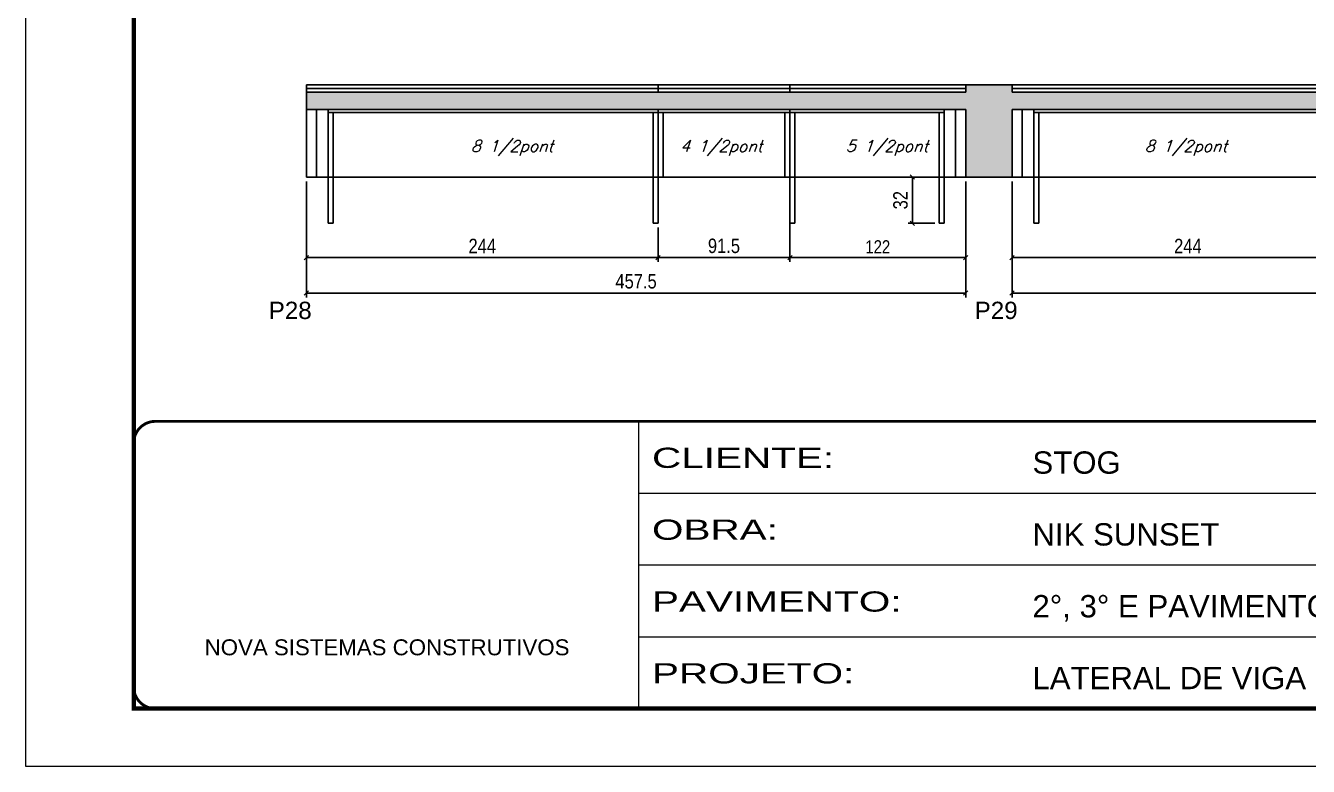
# Model space of a CAD drawing. Extents: x -10448 to -1189, y -11772 to 17235.
# Drawn here: x -8850 to -7960, y 11200 to 11714 of the extents above; entities that cross this region are included whole.
import ezdxf

# ---------------------------------------------------------------- set-up
doc = ezdxf.new("R2010")
doc.units = 0
doc.linetypes.add('CONTINUO', pattern=[0])
doc.linetypes.add('DASHED', pattern=[0.75, 0.5, -0.25])
for name, color, linetype in [('5', 5, 'Continuous'), ('COTA', 241, 'Continuous'), ('Painéis', 200, 'Continuous'), ('SARR_2.2x7', 40, 'Continuous'), ('SARR_3.5x7', 81, 'Continuous'), ('SARR_EDITAR', 141, 'Continuous'), ('texto', 7, 'Continuous')]:
    doc.layers.add(name, color=color, linetype=linetype)
doc.layers.add('Folhas', color=255, linetype='Continuous', lineweight=9)
doc.layers.add('SARRAFO DE PRESSAO', color=251, linetype='DASHED', lineweight=9)
doc.styles.add('ARIAL', font='arial.ttf')
doc.styles.add('COTA TECNICA', font='techl___.ttf', dxfattribs={"height": 10})
doc.styles.add('COTA TECNICA-50', font='techl___.ttf', dxfattribs={"height": 9})
doc.styles.add('Romans', font='romans.shx')
doc.styles.get("Standard").update_dxf_attribs({"font": 'arial.ttf'})
doc.styles.add('Tecnologia', font='')
doc.styles.get('Tecnologia').set_extended_font_data('Forgotten Futurist')
doc.dimstyles.new('COTA PAINEL-50', dxfattribs={"dimtxt": 9, "dimasz": 3, "dimexe": 3, "dimexo": 3, "dimgap": 3, "dimtad": 1, "dimdec": 1, "dimzin": 12, "dimdsep": 46, "dimtxsty": 'COTA TECNICA-50', "dimblk1": 'OBLIQUE', "dimblk2": 'OBLIQUE', "dimsah": 1, "dimcen": 0.9, "dimclrd": 4, "dimclre": 4, "dimclrt": 240, "dimadec": 1, "dimazin": 3, "dimtfac": 1, "dimtdec": 1, "dimtmove": 0, "dimatfit": 3, "dimfxl": 1, "dimtolj": 1, "dimtzin": 12, "dimarcsym": 0})
doc.dimstyles.new('PAINEL', dxfattribs={"dimtxt": 10, "dimasz": 3, "dimexe": 3, "dimexo": 3, "dimgap": 3, "dimtad": 1, "dimdec": 1, "dimzin": 12, "dimdsep": 46, "dimtxsty": 'COTA TECNICA', "dimblk1": 'OBLIQUE', "dimblk2": 'OBLIQUE', "dimsah": 1, "dimcen": 0.9, "dimclrd": 4, "dimclre": 4, "dimclrt": 240, "dimadec": 1, "dimazin": 3, "dimtfac": 1, "dimtdec": 1, "dimtmove": 0, "dimatfit": 3, "dimfxl": 1, "dimtolj": 1, "dimtzin": 12, "dimarcsym": 0})

# ---------------------------------------------------------------- blocks, each defined once
blk = doc.blocks.new('9999999999')
at = {"color": 30, "linetype": 'CONTINUO'}
for p, q in [((98564.56, 34230.21), (98564.56, 34429.45)), ((98564.56, 34379.64), (99583.98, 34379.64)), ((98564.56, 34329.83), (99487.98, 34329.83)), ((98564.56, 34280.02), (99487.98, 34280.02))]:
    blk.add_line(p, q, dxfattribs=at)
at = {"color": 30, "linetype": 'CONTINUO', "const_width": 2}
blk.add_lwpolyline([(99583.98, 34230.21), (99583.98, 34414.45, 0.414214), (99568.98, 34429.45), (98228.98, 34429.45, 0.414214), (98213.98, 34414.45), (98213.98, 34245.21, 0.414214), (98228.98, 34230.21), (99583.98, 34230.21)], format="xyb", dxfattribs=at)
at = {"layer": 'Folhas'}
blk.add_lwpolyline([(98138.98, 34190.21), (99623.98, 34190.21), (99623.98, 35240.21), (98138.98, 35240.21)], close=True, dxfattribs=at)
at = {"layer": 'Folhas', "color": 30, "const_width": 3}
blk.add_lwpolyline([(98213.98, 34230.21), (99583.98, 34230.21), (99583.98, 35200.21), (98213.98, 35200.21)], close=True, dxfattribs=at)
at = {"color": 7, "linetype": 'Continuous', "ltscale": 5, "style": 'ARIAL'}
for s, height, p in [('STOG', 15.483, (98837.68, 34393.13)), ('NIK SUNSET', 15.483, (98837.68, 34343.32)), ('2°, 3° E PAVIMENTO TIPO', 15.4829, (98837.68, 34293.51)), ('NOVA SISTEMAS CONSTRUTIVOS', 11.0592, (98263.19, 34267.21)), ('LATERAL DE VIGA', 15.4829, (98837.68, 34243.7))]:
    blk.add_text(s, height=height, dxfattribs=at).set_placement(p)
at = {"layer": 'Folhas', "color": 7, "style": 'Tecnologia', "width": 1.5}
for s, p in [('CLIENTE:', (98573.65, 34397.17)), ('OBRA:', (98573.65, 34347.31)), ('PAVIMENTO:', (98573.65, 34297.5)), ('PROJETO:', (98573.65, 34247.69))]:
    blk.add_text(s, height=14, dxfattribs=at).set_placement(p)
blk = doc.blocks.new('_Oblique')
at = {"color": 0, "linetype": 'ByBlock', "lineweight": -2}
blk.add_line((-0.5, -0.5), (0.5, 0.5), dxfattribs=at)
blk = doc.blocks.new('*D341')
at = {"layer": 'COTA', "color": 4, "linetype": 'ByBlock', "lineweight": -2, "transparency": 16777216}
for p, q in [((-8165.22, 11605.52), (-8165.22, 11549.68)), ((-7921.22, 11605.52), (-7921.22, 11549.68)), ((-7921.22, 11552.68), (-8165.22, 11552.68))]:
    blk.add_line(p, q, dxfattribs=at)
at = {"layer": 'Defpoints', "color": 0, "linetype": 'ByBlock', "transparency": 16777216}
for p in [(-8165.22, 11608.52), (-7921.22, 11608.52), (-8165.22, 11552.68)]:
    blk.add_point(p, dxfattribs=at)
at = {"layer": 'COTA', "color": 4, "linetype": 'ByBlock', "lineweight": -2, "transparency": 16777216, "xscale": 3, "yscale": 3, "zscale": 3, "rotation": 180}
blk.add_blockref('_Oblique', (-8165.22, 11552.68), dxfattribs=at)
at = {"layer": 'COTA', "color": 4, "linetype": 'ByBlock', "lineweight": -2, "transparency": 16777216, "xscale": 3, "yscale": 3, "zscale": 3}
blk.add_blockref('_Oblique', (-7921.22, 11552.68), dxfattribs=at)
at = {"layer": 'COTA', "color": 240, "linetype": 'ByBlock', "transparency": 16777216, "insert": (-8043.22, 11560.75), "char_height": 10, "attachment_point": 5, "style": 'COTA TECNICA'}
blk.add_mtext('\\A1;244', dxfattribs=at)
blk = doc.blocks.new('*D342')
at = {"layer": 'COTA', "color": 4, "linetype": 'ByBlock', "lineweight": -2, "transparency": 16777216}
for p, q in [((-8165.22, 11605.52), (-8165.22, 11525.13)), ((-7697.22, 11605.52), (-7697.22, 11525.13)), ((-7697.22, 11528.13), (-8165.22, 11528.13))]:
    blk.add_line(p, q, dxfattribs=at)
at = {"layer": 'Defpoints', "color": 0, "linetype": 'ByBlock', "transparency": 16777216}
for p in [(-8165.22, 11608.52), (-7697.22, 11608.52), (-8165.22, 11528.13)]:
    blk.add_point(p, dxfattribs=at)
at = {"layer": 'COTA', "color": 4, "linetype": 'ByBlock', "lineweight": -2, "transparency": 16777216, "xscale": 3, "yscale": 3, "zscale": 3, "rotation": 180}
blk.add_blockref('_Oblique', (-8165.22, 11528.13), dxfattribs=at)
at = {"layer": 'COTA', "color": 4, "linetype": 'ByBlock', "lineweight": -2, "transparency": 16777216, "xscale": 3, "yscale": 3, "zscale": 3}
blk.add_blockref('_Oblique', (-7697.22, 11528.13), dxfattribs=at)
at = {"layer": 'COTA', "color": 240, "linetype": 'ByBlock', "transparency": 16777216, "insert": (-7931.22, 11536.26), "char_height": 10, "attachment_point": 5, "style": 'COTA TECNICA'}
blk.add_mtext('\\A1;468', dxfattribs=at)
blk = doc.blocks.new('*D343')
at = {"layer": 'COTA', "color": 4, "linetype": 'ByBlock', "lineweight": -2, "transparency": 16777216}
for p, q in [((-8319.41, 11605.52), (-8319.41, 11549.68)), ((-8410.91, 11573.52), (-8410.91, 11549.68)), ((-8319.41, 11552.68), (-8410.91, 11552.68))]:
    blk.add_line(p, q, dxfattribs=at)
at = {"layer": 'Defpoints', "color": 0, "linetype": 'ByBlock', "transparency": 16777216}
for p in [(-8319.41, 11608.52), (-8410.91, 11576.52), (-8410.91, 11552.68)]:
    blk.add_point(p, dxfattribs=at)
at = {"layer": 'COTA', "color": 4, "linetype": 'ByBlock', "lineweight": -2, "transparency": 16777216, "xscale": 3, "yscale": 3, "zscale": 3, "rotation": 180}
blk.add_blockref('_Oblique', (-8410.91, 11552.68), dxfattribs=at)
at = {"layer": 'COTA', "color": 4, "linetype": 'ByBlock', "lineweight": -2, "transparency": 16777216, "xscale": 3, "yscale": 3, "zscale": 3}
blk.add_blockref('_Oblique', (-8319.41, 11552.68), dxfattribs=at)
at = {"layer": 'COTA', "color": 240, "linetype": 'ByBlock', "transparency": 16777216, "insert": (-8365.16, 11560.82), "char_height": 10, "attachment_point": 5, "style": 'COTA TECNICA'}
blk.add_mtext('\\A1;91.5', dxfattribs=at)
blk = doc.blocks.new('*D344')
at = {"layer": 'COTA', "color": 4, "linetype": 'ByBlock', "lineweight": -2, "transparency": 16777216}
for p, q in [((-8654.91, 11605.52), (-8654.91, 11549.68)), ((-8410.91, 11573.52), (-8410.91, 11549.68)), ((-8410.91, 11552.68), (-8654.91, 11552.68))]:
    blk.add_line(p, q, dxfattribs=at)
at = {"layer": 'Defpoints', "color": 0, "linetype": 'ByBlock', "transparency": 16777216}
for p in [(-8654.91, 11608.52), (-8410.91, 11576.52), (-8654.91, 11552.68)]:
    blk.add_point(p, dxfattribs=at)
at = {"layer": 'COTA', "color": 4, "linetype": 'ByBlock', "lineweight": -2, "transparency": 16777216, "xscale": 3, "yscale": 3, "zscale": 3, "rotation": 180}
blk.add_blockref('_Oblique', (-8654.91, 11552.68), dxfattribs=at)
at = {"layer": 'COTA', "color": 4, "linetype": 'ByBlock', "lineweight": -2, "transparency": 16777216, "xscale": 3, "yscale": 3, "zscale": 3}
blk.add_blockref('_Oblique', (-8410.91, 11552.68), dxfattribs=at)
at = {"layer": 'COTA', "color": 240, "linetype": 'ByBlock', "transparency": 16777216, "insert": (-8532.91, 11560.75), "char_height": 10, "attachment_point": 5, "style": 'COTA TECNICA'}
blk.add_mtext('\\A1;244', dxfattribs=at)
blk = doc.blocks.new('*D1421')
at = {"layer": 'COTA', "color": 4, "linetype": 'ByBlock', "lineweight": -2, "transparency": 16777216}
for p, q in [((-8654.91, 11605.52), (-8654.91, 11525.13)), ((-8197.41, 11605.52), (-8197.41, 11525.13)), ((-8197.41, 11528.13), (-8654.91, 11528.13))]:
    blk.add_line(p, q, dxfattribs=at)
at = {"layer": 'Defpoints', "color": 0, "linetype": 'ByBlock', "transparency": 16777216}
for p in [(-8654.91, 11608.52), (-8197.41, 11608.52), (-8654.91, 11528.13)]:
    blk.add_point(p, dxfattribs=at)
at = {"layer": 'COTA', "color": 4, "linetype": 'ByBlock', "lineweight": -2, "transparency": 16777216, "xscale": 3, "yscale": 3, "zscale": 3, "rotation": 180}
blk.add_blockref('_Oblique', (-8654.91, 11528.13), dxfattribs=at)
at = {"layer": 'COTA', "color": 4, "linetype": 'ByBlock', "lineweight": -2, "transparency": 16777216, "xscale": 3, "yscale": 3, "zscale": 3}
blk.add_blockref('_Oblique', (-8197.41, 11528.13), dxfattribs=at)
at = {"layer": 'COTA', "color": 240, "linetype": 'ByBlock', "transparency": 16777216, "insert": (-8426.16, 11536.24), "char_height": 10, "attachment_point": 5, "style": 'COTA TECNICA'}
blk.add_mtext('\\A1;457.5', dxfattribs=at)
blk = doc.blocks.new('*D1422')
at = {"layer": 'COTA', "color": 4, "linetype": 'ByBlock', "lineweight": -2, "transparency": 16777216}
for p, q in [((-8218.91, 11608.52), (-8237.41, 11608.52)), ((-8234.41, 11608.52), (-8234.41, 11576.52)), ((-8218.91, 11576.52), (-8237.41, 11576.52))]:
    blk.add_line(p, q, dxfattribs=at)
at = {"layer": 'Defpoints', "color": 0, "linetype": 'ByBlock', "transparency": 16777216}
for p in [(-8215.91, 11608.52), (-8234.41, 11576.52), (-8215.91, 11576.52)]:
    blk.add_point(p, dxfattribs=at)
at = {"layer": 'COTA', "color": 4, "linetype": 'ByBlock', "lineweight": -2, "transparency": 16777216, "xscale": 3, "yscale": 3, "zscale": 3}
for p, rotation in [((-8234.41, 11608.52), 90), ((-8234.41, 11576.52), 270)]:
    blk.add_blockref('_Oblique', p, dxfattribs=dict(at, rotation=rotation))
at = {"layer": 'COTA', "color": 240, "linetype": 'ByBlock', "transparency": 16777216, "insert": (-8242.63, 11592.52), "char_height": 10, "attachment_point": 5, "rotation": 90, "style": 'COTA TECNICA'}
blk.add_mtext('\\A1;32', dxfattribs=at)
blk = doc.blocks.new('*D1432')
at = {"layer": 'COTA', "color": 4, "linetype": 'ByBlock', "lineweight": -2, "transparency": 16777216}
for p, q in [((-8319.41, 11592.79), (-8319.41, 11549.68)), ((-8197.41, 11592.79), (-8197.41, 11549.68)), ((-8319.41, 11552.68), (-8197.41, 11552.68))]:
    blk.add_line(p, q, dxfattribs=at)
at = {"layer": 'Defpoints', "color": 0, "linetype": 'ByBlock', "transparency": 16777216}
for p in [(-8319.41, 11595.79), (-8197.41, 11595.79), (-8197.41, 11552.68)]:
    blk.add_point(p, dxfattribs=at)
at = {"layer": 'COTA', "color": 4, "linetype": 'ByBlock', "lineweight": -2, "transparency": 16777216, "xscale": 3, "yscale": 3, "zscale": 3, "rotation": 180}
blk.add_blockref('_Oblique', (-8319.41, 11552.68), dxfattribs=at)
at = {"layer": 'COTA', "color": 4, "linetype": 'ByBlock', "lineweight": -2, "transparency": 16777216, "xscale": 3, "yscale": 3, "zscale": 3}
blk.add_blockref('_Oblique', (-8197.41, 11552.68), dxfattribs=at)
at = {"layer": 'COTA', "color": 240, "linetype": 'ByBlock', "transparency": 16777216, "insert": (-8258.41, 11560.23), "char_height": 9, "attachment_point": 5, "style": 'COTA TECNICA-50'}
blk.add_mtext('\\A1;122', dxfattribs=at)

msp = doc.modelspace()

# ---------------------------------------------------------------- hatches: boundary and pattern name
at = {"layer": 'COTA', "linetype": 'ByBlock'}
h = msp.add_hatch(dxfattribs=at)
h.set_pattern_fill('AR-CONC', color=256, scale=0.03)
h.set_pattern_definition([(50, (-139469.2827, -18395.9775), (5.46554007, -0.47817257), [0.5715, -6.2865]), (355, (-139469.2827, -18395.9775), (-1.05730264, 5.73170536), [0.4572, -5.02921753]), (100.4514447, (-139468.827, -18396.0174), (4.40823741, 5.25353256), [0.48570026, -5.34270734]), (46.1842, (-139469.283, -18394.4535), (8.13237123, -1.26126984), [0.85725, -9.42975]), (96.6355576, (-139468.605, -18394.559), (7.122124, 7.42278374), [0.7285507, -8.01406824]), (351.184151, (-139469.283, -18394.4535), (7.122124, 7.42278374), [0.685799, -7.54379196]), (21, (-139468.5207, -18394.8345), (4.54843174, -3.06795595), [0.5715, -6.2865]), (326, (-139468.5207, -18394.8345), (1.85406085, 5.52563898), [0.4572, -5.0292]), (71.451445, (-139468.1417, -18395.09), (6.40249258, 2.45768307), [0.48570026, -5.34269813]), (37.5, (-139469.2827, -18395.9775), (0.092658098, 2.536651166), [0, -4.96824, 0, -5.1054, 0, -5.04825]), (7.5, (-139469.2827, -18395.9775), (2.004589875, 3.005417245), [0, -2.91084, 0, -4.85394, 0, -1.92405]), (327.5, (-139470.982, -18395.9775), (4.067717855, -0.17186232), [0, -1.905, 0, -5.9436, 0, -7.8867]), (317.5, (-139471.744, -18395.9775), (4.44387544, 0.76279473), [0, -2.4765, 0, -3.94716, 0, -5.6007])])
h.paths.add_polyline_path([(-8197.41, 11608.52), (-8165.22, 11608.52), (-8165.22, 11655.52), (-7921.22, 11655.52), (-7697.22, 11655.52), (-7697.22, 11667.52), (-7921.22, 11667.52), (-8165.22, 11667.52), (-8165.22, 11672.52), (-8197.41, 11672.52), (-8197.41, 11667.52), (-8654.91, 11667.52), (-8654.91, 11655.52), (-8197.41, 11655.52)])

# ---------------------------------------------------------------- linework, layer by layer
for p, q in [((-8165.22, 11672.52), (-8197.41, 11672.52)), ((-8165.22, 11608.52), (-8197.41, 11608.52))]:
    msp.add_line(p, q, dxfattribs=at)
at = {"layer": 'Painéis', "linetype": 'Continuous'}
for p, q in [((-8654.91, 11667.52), (-8654.91, 11672.52)), ((-8410.91, 11667.52), (-8410.91, 11672.52)), ((-8319.41, 11667.52), (-8319.41, 11672.52)), ((-8197.41, 11667.52), (-8197.41, 11672.52)), ((-8165.22, 11667.52), (-8165.22, 11672.52))]:
    msp.add_line(p, q, dxfattribs=at)
at = {"layer": 'Painéis', "linetype": 'ByBlock'}
for p, q in [((-8654.91, 11655.52), (-8654.91, 11667.52)), ((-8197.41, 11655.52), (-8654.91, 11655.52)), ((-8654.91, 11608.52), (-8654.91, 11655.52)), ((-8410.91, 11608.52), (-8410.91, 11655.52)), ((-8319.41, 11608.52), (-8319.41, 11655.52)), ((-8197.41, 11608.52), (-8197.41, 11655.52)), ((-7921.22, 11655.52), (-8165.22, 11655.52)), ((-8165.22, 11608.52), (-8165.22, 11655.52)), ((-8197.41, 11608.52), (-8654.91, 11608.52)), ((-7921.22, 11608.52), (-8165.22, 11608.52))]:
    msp.add_line(p, q, dxfattribs=at)
at = {"layer": 'Painéis', "linetype": 'Continuous'}
for points in [[(-8654.91, 11672.52), (-8197.41, 11672.52)], [(-8165.22, 11672.52), (-7921.22, 11672.52)], [(-8654.91, 11667.52), (-8197.41, 11667.52)], [(-8165.22, 11667.52), (-7921.22, 11667.52)]]:
    msp.add_lwpolyline(points, dxfattribs=at)
at = {"layer": 'SARR_2.2x7', "linetype": 'Continuous'}
for p, q in [((-8647.91, 11608.52), (-8647.91, 11655.52)), ((-8410.91, 11653.32), (-8639.91, 11653.32)), ((-8319.41, 11653.32), (-8410.91, 11653.32)), ((-8212.41, 11653.32), (-8319.41, 11653.32)), ((-8204.41, 11608.52), (-8204.41, 11655.52)), ((-8158.22, 11608.52), (-8158.22, 11655.52)), ((-7921.22, 11653.32), (-8150.22, 11653.32))]:
    msp.add_line(p, q, dxfattribs=at)
at = {"layer": 'SARR_3.5x7'}
for p, q in [((-8639.91, 11655.52), (-8639.91, 11576.52)), ((-8636.41, 11653.32), (-8636.41, 11576.52)), ((-8414.41, 11653.32), (-8414.41, 11576.52)), ((-8410.91, 11653.32), (-8410.91, 11576.52)), ((-8407.41, 11653.32), (-8407.41, 11608.52)), ((-8322.91, 11653.32), (-8322.91, 11608.52)), ((-8319.41, 11653.32), (-8319.41, 11576.52)), ((-8315.91, 11653.32), (-8315.91, 11576.52)), ((-8215.91, 11653.32), (-8215.91, 11576.52)), ((-8212.41, 11655.52), (-8212.41, 11576.52)), ((-8150.22, 11655.52), (-8150.22, 11576.52)), ((-8146.72, 11653.32), (-8146.72, 11576.52)), ((-8636.41, 11576.52), (-8639.91, 11576.52)), ((-8410.91, 11576.52), (-8414.41, 11576.52)), ((-8315.91, 11576.52), (-8319.41, 11576.52)), ((-8212.41, 11576.52), (-8215.91, 11576.52)), ((-8146.72, 11576.52), (-8150.22, 11576.52))]:
    msp.add_line(p, q, dxfattribs=at)
at = {"layer": 'SARR_EDITAR', "linetype": 'Continuous'}
for points in [[(-8654.91, 11670.02), (-8410.91, 11670.02)], [(-8410.91, 11670.02), (-8319.41, 11670.02)], [(-8319.41, 11670.02), (-8197.41, 11670.02)], [(-8165.22, 11670.02), (-7921.22, 11670.02)]]:
    msp.add_lwpolyline(points, dxfattribs=at)

# ---------------------------------------------------------------- block references
at = {"layer": 'SARRAFO DE PRESSAO', "color": 6, "linetype": 'ByBlock'}
msp.add_blockref('9999999999', (-106988.76, -22990.28), dxfattribs=at)

# ---------------------------------------------------------------- texts
at = {"layer": '5', "linetype": 'Continuous'}
for s, p in [('P28', (-8681.1, 11510.12)), ('P29', (-8191.18, 11510.12))]:
    msp.add_text(s, height=12, rotation=359.99996, dxfattribs=at).set_placement(p)
at = {"layer": 'texto', "color": 2, "char_height": 8, "attachment_point": 5, "style": 'Romans'}
for s, insert in [('{\\Q19;\\C256;8 1/2pont}', (-8512.24, 11628.74)), ('{\\Q19;\\C256;4 1/2pont}', (-8367.06, 11628.74)), ('{\\Q19;\\C256;5 1/2pont}', (-8252.06, 11628.74)), ('{\\Q19;\\C256;8 1/2pont}', (-8044.55, 11628.74))]:
    msp.add_mtext(s, dxfattribs=dict(at, insert=insert))

# ---------------------------------------------------------------- dimensions: what is measured, and where the dimension line sits
at = {"layer": 'COTA', "linetype": 'ByBlock'}
dim = msp.add_linear_dim(base=(-8654.91, 11552.68), p1=(-8410.91, 11576.52), p2=(-8654.91, 11608.52), angle=180, dimstyle='PAINEL', override={"dimtmove": 1}, dxfattribs=at)
dim.commit()
dim.dimension.update_dxf_attribs({"geometry": '*D344', "text_midpoint": (-8532.91, 11560.75)})
for base, p1, p2, picture, middle in [((-8654.91, 11528.13), (-8197.41, 11608.52), (-8654.91, 11608.52), '*D1421', (-8426.16, 11536.24)), ((-8410.91, 11552.68), (-8319.41, 11608.52), (-8410.91, 11576.52), '*D343', (-8365.16, 11560.82)), ((-8165.22, 11552.68), (-7921.22, 11608.52), (-8165.22, 11608.52), '*D341', (-8043.22, 11560.75)), ((-8165.22, 11528.13), (-7697.22, 11608.52), (-8165.22, 11608.52), '*D342', (-7931.22, 11536.26))]:
    dim = msp.add_linear_dim(base=base, p1=p1, p2=p2, angle=180, dimstyle='PAINEL', dxfattribs=at)
    dim.commit()
    dim.dimension.update_dxf_attribs({"geometry": picture, "text_midpoint": middle})
dim = msp.add_linear_dim(base=(-8234.41, 11576.52), p1=(-8215.91, 11608.52), p2=(-8215.91, 11576.52), angle=90, dimstyle='PAINEL', dxfattribs=at)
dim.commit()
dim.dimension.update_dxf_attribs({"geometry": '*D1422', "text_midpoint": (-8234.41, 11592.52), "dimtype": 160})
dim = msp.add_linear_dim(base=(-8197.41, 11552.68), p1=(-8319.41, 11595.79), p2=(-8197.41, 11595.79), dimstyle='COTA PAINEL-50', dxfattribs=at)
dim.commit()
dim.dimension.update_dxf_attribs({"geometry": '*D1432', "text_midpoint": (-8258.41, 11560.23)})

doc.saveas('drawing.dxf')
